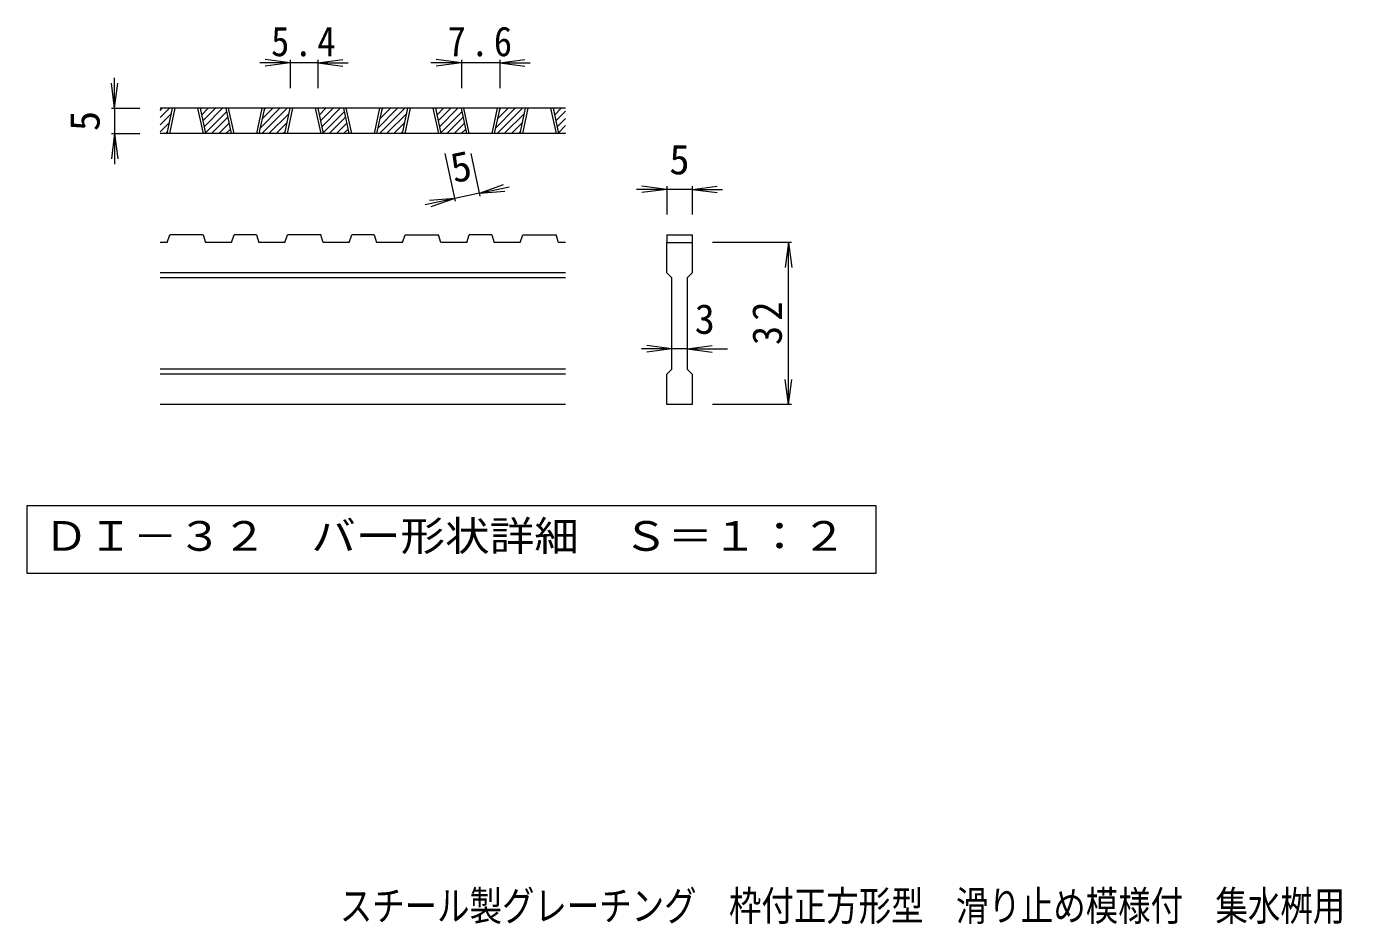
# Model space of a CAD drawing. Units: millimetres on the paper, enlarged 6 times, with parts at other scales. Extents: x -831 to 978, y -819 to 771.
# Drawn here: x -721 to 75, y -819 to -287 of the extents above; entities that cross this region are included whole.
import ezdxf
from ezdxf.enums import TextEntityAlignment as Align

# ---------------------------------------------------------------- set-up
doc = ezdxf.new("R2010")
doc.units = ezdxf.units.MM
doc.header["$LTSCALE"] = 6
doc.layers.add('D-0_通り芯', color=3, linetype='Continuous', lineweight=9)
doc.layers.add('D-4_寸法', color=7, linetype='Continuous', lineweight=9)
doc.layers.add('F-5_F-5ﾚｲﾔ', color=2, linetype='Continuous')
doc.styles.add('ＭＳ ゴシック', font='')
doc.styles.get('ＭＳ ゴシック').set_extended_font_data('MS Gothic')

msp = doc.modelspace()

# ---------------------------------------------------------------- linework, layer by layer
at = {"layer": 'D-0_通り芯'}
for p, q in [((-641.6, -340.676), (-636.16, -335.236)), ((-641.6, -336.433), (-640.402, -335.236)), ((-401.6, -335.236), (-641.6, -335.236)), ((-641.6, -344.918), (-634.902, -338.221)), ((-637.473, -350.236), (-634.263, -335.236)), ((-635.973, -350.236), (-632.763, -335.236)), ((-619.473, -335.236), (-616.263, -350.236)), ((-617.973, -335.236), (-614.763, -350.236)), ((-617.871, -335.715), (-617.392, -335.236)), ((-617.123, -339.209), (-613.149, -335.236)), ((-616.375, -342.704), (-608.907, -335.236)), ((-615.627, -346.199), (-604.664, -335.236)), ((-614.88, -349.694), (-602.244, -337.058)), ((-611.179, -350.236), (-601.496, -340.553)), ((-599.424, -350.236), (-602.634, -335.236)), ((-597.924, -350.236), (-601.134, -335.236)), ((-581.424, -335.236), (-584.634, -350.236)), ((-579.924, -335.236), (-583.134, -350.236)), ((-582.429, -346.941), (-570.723, -335.236)), ((-581.481, -350.236), (-566.48, -335.236)), ((-581.274, -341.544), (-574.966, -335.236)), ((-580.119, -336.146), (-579.208, -335.236)), ((-577.238, -350.236), (-565.223, -338.221)), ((-567.794, -350.236), (-564.584, -335.236)), ((-566.294, -350.236), (-563.084, -335.236)), ((-549.794, -335.236), (-546.584, -350.236)), ((-548.294, -335.236), (-545.084, -350.236)), ((-548.192, -335.715), (-547.713, -335.236)), ((-547.444, -339.209), (-543.47, -335.236)), ((-546.696, -342.704), (-539.228, -335.236)), ((-545.948, -346.199), (-534.985, -335.236)), ((-545.2, -349.694), (-532.565, -337.058)), ((-541.5, -350.236), (-531.817, -340.553)), ((-529.745, -350.236), (-532.955, -335.236)), ((-528.245, -350.236), (-531.455, -335.236)), ((-511.745, -335.236), (-514.955, -350.236)), ((-510.245, -335.236), (-513.455, -350.236)), ((-512.75, -346.941), (-501.044, -335.236)), ((-511.801, -350.236), (-496.801, -335.236)), ((-511.595, -341.544), (-505.286, -335.236)), ((-510.439, -336.146), (-509.529, -335.236)), ((-507.559, -350.236), (-495.544, -338.221)), ((-498.115, -350.236), (-494.905, -335.236)), ((-496.615, -350.236), (-493.405, -335.236)), ((-480.115, -335.236), (-476.905, -350.236)), ((-478.615, -335.236), (-475.405, -350.236)), ((-478.513, -335.715), (-478.034, -335.236)), ((-477.765, -339.209), (-473.791, -335.236)), ((-477.017, -342.704), (-469.548, -335.236)), ((-476.269, -346.199), (-465.306, -335.236)), ((-475.521, -349.694), (-462.885, -337.058)), ((-471.821, -350.236), (-462.138, -340.553)), ((-460.065, -350.236), (-463.275, -335.236)), ((-458.565, -350.236), (-461.775, -335.236)), ((-442.065, -335.236), (-445.275, -350.236)), ((-440.565, -335.236), (-443.775, -350.236)), ((-443.07, -346.941), (-431.365, -335.236)), ((-442.122, -350.236), (-427.122, -335.236)), ((-441.915, -341.544), (-435.607, -335.236)), ((-440.76, -336.146), (-439.85, -335.236)), ((-437.88, -350.236), (-425.865, -338.221)), ((-428.436, -350.236), (-425.226, -335.236)), ((-426.936, -350.236), (-423.726, -335.236)), ((-410.436, -335.236), (-407.226, -350.236)), ((-408.936, -335.236), (-405.726, -350.236)), ((-408.833, -335.715), (-408.354, -335.236)), ((-408.085, -339.209), (-404.112, -335.236)), ((-407.338, -342.704), (-401.6, -336.966)), ((-406.59, -346.199), (-401.6, -341.209)), ((-641.6, -349.161), (-636.057, -343.619)), ((-638.432, -350.236), (-637.213, -349.016)), ((-606.936, -350.236), (-600.748, -344.048)), ((-602.694, -350.236), (-600, -347.542)), ((-572.995, -350.236), (-566.378, -343.619)), ((-568.753, -350.236), (-567.533, -349.016)), ((-537.257, -350.236), (-531.069, -344.048)), ((-533.015, -350.236), (-530.321, -347.542)), ((-503.316, -350.236), (-496.699, -343.619)), ((-499.073, -350.236), (-497.854, -349.016)), ((-467.578, -350.236), (-461.39, -344.048)), ((-463.335, -350.236), (-460.642, -347.542)), ((-433.637, -350.236), (-427.02, -343.619)), ((-429.394, -350.236), (-428.175, -349.016)), ((-405.842, -349.694), (-401.6, -345.451)), ((-402.141, -350.236), (-401.6, -349.694)), ((-401.6, -350.236), (-641.6, -350.236)), ((-637.473, -414.736), (-635.973, -410.236)), ((-616.263, -410.236), (-635.973, -410.236)), ((-616.263, -410.236), (-614.763, -414.736)), ((-599.424, -414.736), (-597.924, -410.236)), ((-584.634, -410.236), (-597.924, -410.236)), ((-584.634, -410.236), (-583.134, -414.736)), ((-567.794, -414.736), (-566.294, -410.236)), ((-546.584, -410.236), (-566.294, -410.236)), ((-545.084, -414.736), (-546.584, -410.236)), ((-529.745, -414.736), (-528.245, -410.236)), ((-514.955, -410.236), (-528.245, -410.236)), ((-514.955, -410.236), (-513.455, -414.736)), ((-498.115, -414.736), (-496.615, -410.236)), ((-496.615, -410.236), (-476.905, -410.236)), ((-475.405, -414.736), (-476.905, -410.236)), ((-460.065, -414.736), (-458.565, -410.236)), ((-445.275, -410.236), (-458.565, -410.236)), ((-445.275, -410.236), (-443.775, -414.736)), ((-428.436, -414.736), (-426.936, -410.236)), ((-426.936, -410.236), (-407.226, -410.236)), ((-405.726, -414.736), (-407.226, -410.236)), ((-341.6, -410.236), (-326.6, -410.236)), ((-341.6, -410.236), (-341.6, -414.736)), ((-326.6, -410.236), (-326.6, -414.736)), ((-637.473, -414.736), (-641.6, -414.736)), ((-599.424, -414.736), (-614.763, -414.736)), ((-567.794, -414.736), (-583.134, -414.736)), ((-529.745, -414.736), (-545.084, -414.736)), ((-498.115, -414.736), (-513.455, -414.736)), ((-460.065, -414.736), (-475.405, -414.736)), ((-428.436, -414.736), (-443.775, -414.736)), ((-401.6, -414.736), (-405.726, -414.736)), ((-341.6, -414.736), (-326.6, -414.736)), ((-341.6, -432.736), (-341.6, -414.736)), ((-326.6, -414.736), (-326.6, -432.736)), ((-401.6, -432.736), (-641.6, -432.736)), ((-401.6, -435.735), (-641.6, -435.735)), ((-341.6, -432.736), (-338.6, -435.735)), ((-329.6, -435.735), (-326.6, -432.736)), ((-329.6, -435.735), (-329.6, -489.736)), ((-401.6, -489.736), (-641.6, -489.736)), ((-401.6, -492.736), (-641.6, -492.736)), ((-329.6, -489.736), (-326.6, -492.736)), ((-326.6, -492.736), (-326.6, -510.736)), ((-401.6, -510.736), (-641.6, -510.736)), ((-326.6, -510.736), (-341.6, -510.736))]:
    msp.add_line(p, q, dxfattribs=at)
msp.add_lwpolyline([(-341.6, -510.736), (-341.6, -492.736), (-338.6, -489.736), (-338.6, -435.735)], dxfattribs=at)
at = {"layer": 'D-0_通り芯', "color": 7}
msp.add_lwpolyline([(-720.592, -570.736), (-720.592, -610.606), (-217.607, -610.606), (-217.607, -570.736)], close=True, dxfattribs=at)
at = {"layer": 'D-4_寸法'}
for p, q in [((-564.584, -308.236), (-582.584, -308.236)), ((-564.584, -308.236), (-579.456, -306.278)), ((-564.584, -308.236), (-579.456, -310.194)), ((-564.584, -306.436), (-564.584, -323.236)), ((-548.294, -308.236), (-564.584, -308.236)), ((-548.294, -308.236), (-533.423, -306.278)), ((-548.294, -306.436), (-548.294, -323.236)), ((-548.294, -308.236), (-533.423, -310.194)), ((-548.294, -308.236), (-530.294, -308.236)), ((-463.275, -308.236), (-481.275, -308.236)), ((-463.275, -308.236), (-478.147, -306.278)), ((-463.275, -308.236), (-478.147, -310.194)), ((-463.275, -306.436), (-463.275, -323.236)), ((-440.565, -308.236), (-463.275, -308.236)), ((-440.565, -308.236), (-425.694, -306.278)), ((-440.565, -306.436), (-440.565, -323.236)), ((-440.565, -308.236), (-425.694, -310.194)), ((-440.565, -308.236), (-422.565, -308.236)), ((-668.6, -335.236), (-668.6, -317.236)), ((-668.6, -335.236), (-670.558, -320.364)), ((-668.6, -335.236), (-666.642, -320.364)), ((-670.4, -335.236), (-653.6, -335.236)), ((-668.6, -335.236), (-668.6, -350.236)), ((-668.6, -350.236), (-670.558, -365.108)), ((-670.4, -350.236), (-653.6, -350.236)), ((-668.6, -350.236), (-666.642, -365.108)), ((-668.6, -350.236), (-668.6, -368.236)), ((-466.823, -390.338), (-472.894, -361.97)), ((-452.155, -387.199), (-457.554, -361.97)), ((-452.532, -385.439), (-438.399, -380.412)), ((-452.532, -385.439), (-434.931, -381.672)), ((-341.6, -383.236), (-356.471, -381.278)), ((-341.6, -381.436), (-341.6, -398.236)), ((-326.6, -383.236), (-311.728, -381.278)), ((-326.6, -381.436), (-326.6, -398.236)), ((-467.2, -388.578), (-484.801, -392.344)), ((-467.2, -388.578), (-482.152, -389.775)), ((-467.2, -388.578), (-481.333, -393.604)), ((-452.532, -385.439), (-467.2, -388.578)), ((-452.532, -385.439), (-437.58, -384.241)), ((-341.6, -383.236), (-359.6, -383.236)), ((-341.6, -383.236), (-356.471, -385.194)), ((-326.6, -383.236), (-341.6, -383.236)), ((-326.6, -383.236), (-311.728, -385.194)), ((-326.6, -383.236), (-308.6, -383.236)), ((-267.8, -414.736), (-314.6, -414.736)), ((-269.6, -414.736), (-271.558, -429.607)), ((-269.6, -414.736), (-267.642, -429.607)), ((-269.6, -510.736), (-269.6, -414.736)), ((-338.6, -477.735), (-353.471, -475.778)), ((-329.6, -477.735), (-314.728, -475.778)), ((-338.6, -477.735), (-356.6, -477.735)), ((-338.6, -477.735), (-353.471, -479.693)), ((-329.6, -477.735), (-338.6, -477.735)), ((-329.6, -477.735), (-314.728, -479.693)), ((-329.6, -477.735), (-305.6, -477.735)), ((-269.6, -510.736), (-271.558, -495.864)), ((-269.6, -510.736), (-267.642, -495.864)), ((-267.8, -510.736), (-314.6, -510.736))]:
    msp.add_line(p, q, dxfattribs=at)

# ---------------------------------------------------------------- texts
at = {"layer": 'D-0_通り芯', "color": 2, "style": 'ＭＳ ゴシック', "width": 1.1}
msp.add_text('ＤＩ－３２\u3000バー形状詳細\u3000Ｓ＝１：２', height=17.6, dxfattribs=at).set_placement((-710.6, -602.671), align=Align.BOTTOM_LEFT)
at = {"layer": 'D-4_寸法', "color": 2, "style": 'ＭＳ ゴシック'}
for rotation, p in [(90, (-672.2, -348.736)), (12.079, (-466.487, -384.744))]:
    msp.add_text('5', height=17.6, rotation=rotation, dxfattribs=at).set_placement(p, align=Align.BOTTOM_LEFT)
for s, p in [('5', (-340.1, -379.636)), ('3', (-325.1, -474.135))]:
    msp.add_text(s, height=17.6, dxfattribs=at).set_placement(p, align=Align.BOTTOM_LEFT)
at = {"layer": 'D-4_寸法', "color": 2, "char_height": 17.6, "attachment_point": 7, "style": 'ＭＳ ゴシック'}
for s, insert in [('\\T1.27;\\W0.9;5.4', (-575.939, -304.636)), ('\\T1.27;\\W0.9;7.6', (-471.42, -304.636))]:
    msp.add_mtext(s, dxfattribs=dict(at, insert=insert))
at = {"layer": 'D-4_寸法', "color": 2, "insert": (-273.2, -475.486), "char_height": 17.6, "attachment_point": 7, "rotation": 90, "style": 'ＭＳ ゴシック'}
msp.add_mtext('\\T1.27;\\W0.95;32', dxfattribs=at)
at = {"layer": 'F-5_F-5ﾚｲﾔ', "style": 'ＭＳ ゴシック', "width": 0.8}
msp.add_text('スチール製グレーチング\u3000枠付正方形型\u3000滑り止め模様付\u3000集水桝用\u3000ＨＸＣ\u3000４４３２Ａ', height=17.6, dxfattribs=at).set_placement((-535.251, -821.815), align=Align.BOTTOM_LEFT)

doc.saveas('drawing.dxf')
